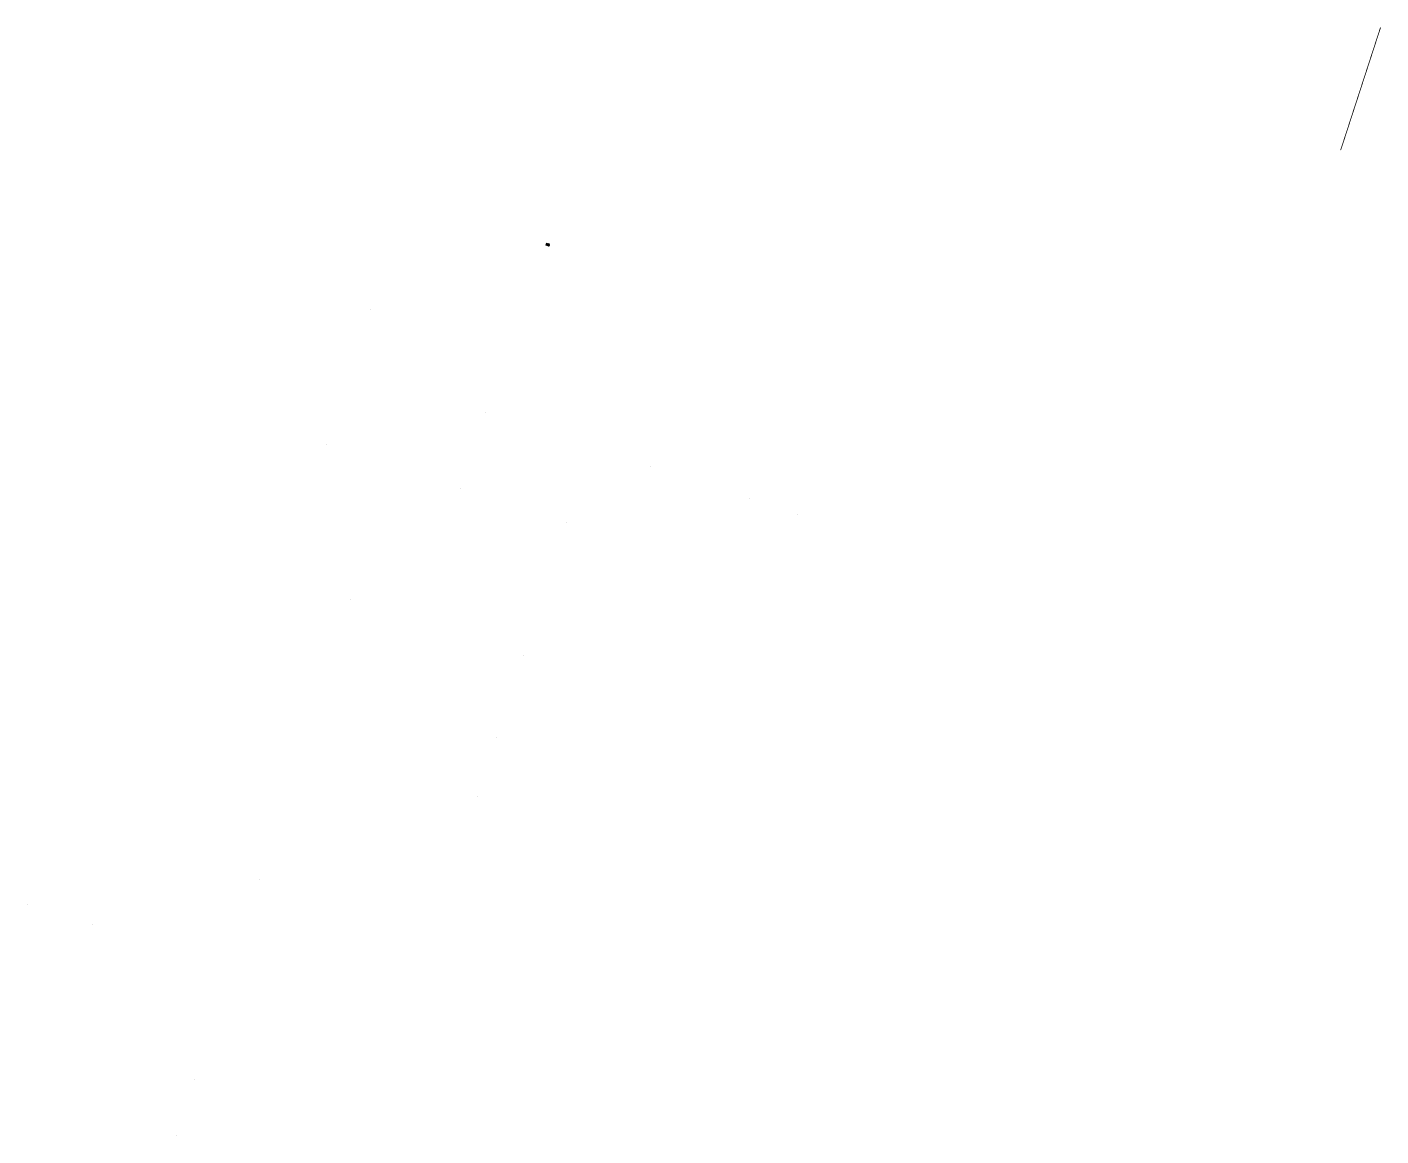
# Model space of a CAD drawing. Header units: metres. Extents: x 585964 to 587032, y 1566010 to 1566885.
import ezdxf

# ---------------------------------------------------------------- set-up
doc = ezdxf.new("R2010")
doc.units = ezdxf.units.M
doc.linetypes.add('CENTER', pattern=[2, 1.25, -0.25, 0.25, -0.25])
doc.linetypes.add('HIDDEN2', pattern=[0.1875, 0.125, -0.0625])
doc.layers.add('center', color=216, linetype='CENTER')
doc.layers.add('OngCong', color=150, linetype='Continuous')
for name, color, linetype, lineweight in [('Cong TN D600', 3, 'Continuous', 30), ('NU-BAO', 4, 'Continuous', 25), ('NU-Hidden', 2, 'HIDDEN2', 18)]:
    doc.layers.add(name, color=color, linetype=linetype, lineweight=lineweight)
doc.styles.get("Standard").update_dxf_attribs({"font": 'simplex.shx'})
doc.linetypes.add('D600_LINE', pattern='A,2,-2,["D600",Standard,S=1,R=0,X=-1.7,Y=-0.5],-2', length=6)

# ---------------------------------------------------------------- blocks, each defined once
blk = doc.blocks.new('Gahe15m')
at = {"layer": 'NU-BAO', "ltscale": 600}
blk.add_line((-0.2, -1), (-0.2, -1), dxfattribs=at)
at = {"layer": 'NU-BAO'}
blk.add_lwpolyline([(0.8, -0.3), (-0.3, -0.8), (-0.8, 0.3), (0.3, 0.8)], close=True, dxfattribs=at)
at = {"layer": 'NU-BAO', "ltscale": 600}
for points in [[(0.8, -1.6), (0.1, -1.9), (-0.3, -1), (0.5, -0.5)], [(0.4, -0.7), (-0.2, -1), (0.2, -1.8), (0.8, -1.5)], [(0.8, -1.5), (1.3, -1.2), (0.9, -0.4), (0.9, -0.4), (0.4, -0.7)], [(0.8, -1.6), (1.4, -1.2), (1, -0.3), (0.5, -0.5)]]:
    blk.add_lwpolyline(points, dxfattribs=at)
for points in [[(0.3, -1.5), (1, -1.1, 0.414214), (1.1, -1.1), (0.9, -0.7, 0.414214), (0.8, -0.7), (0.1, -1.1, 0.414214), (0.1, -1.1), (0.3, -1.5, 0.414214)], [(0.3, -1.5), (1, -1.1, 0.414214), (1, -1.1), (0.9, -0.7, 0.414214), (0.8, -0.7), (0.1, -1.1, 0.414214), (0.1, -1.1), (0.3, -1.5, 0.414214)]]:
    blk.add_lwpolyline(points, format="xyb", close=True, dxfattribs=at)
at = {"layer": 'NU-Hidden', "ltscale": 20}
blk.add_line((0.4, 0.2), (-0.4, -0.2), dxfattribs=at)
at = {"layer": 'NU-Hidden', "ltscale": 14.285714}
for p, q in [((0, -0.5), (0.3, -1)), ((0, -0.6), (0.2, -1)), ((0.4, -0.4), (0.7, -0.8)), ((0.5, -0.3), (0.7, -0.8)), ((0.9, -0.4), (0.9, -0.4))]:
    blk.add_line(p, q, dxfattribs=at)
at = {"layer": 'NU-Hidden', "ltscale": 20}
for points in [[(1.1, -0.4), (-0.4, -1.1), (-1.1, 0.4), (0.4, 1.1)], [(1, -0.3), (-0.3, -1), (-1, 0.3), (0.3, 1)], [(0.7, -0.2), (-0.2, -0.7), (-0.7, 0.2), (0.2, 0.7)]]:
    blk.add_lwpolyline(points, close=True, dxfattribs=at)
at = {"layer": 'NU-Hidden', "ltscale": 14.285714}
blk.add_lwpolyline([(0.3, -1.5), (1, -1.1), (0.8, -0.7), (0.1, -1.1)], close=True, dxfattribs=at)
at = {"layer": 'OngCong'}
for points in [[(0.2, -1.1), (0.2, -1.1, -0.414214), (0.2, -1.1), (0.2, -1.2, -0.414214), (0.2, -1.2), (0.2, -1.2, -0.414214), (0.2, -1.2), (0.2, -1.1, -0.414214)], [(0.2, -1.1), (0.2, -1.1, -0.414214), (0.2, -1.1), (0.3, -1.2, -0.414214), (0.3, -1.2), (0.3, -1.2, -0.414214), (0.3, -1.2), (0.2, -1.1, -0.414214)], [(0.3, -1.4), (0.3, -1.4, 0.414214), (0.3, -1.4), (0.3, -1.3, 0.414214), (0.3, -1.3), (0.3, -1.3, 0.414214), (0.2, -1.3), (0.3, -1.4, 0.414214)], [(0.3, -1), (0.3, -1, -0.414214), (0.3, -1), (0.4, -1.1, -0.414214), (0.4, -1.2), (0.4, -1.2, -0.414214), (0.4, -1.2), (0.3, -1.1, -0.414214)], [(0.3, -1.1), (0.3, -1.1, -0.414214), (0.3, -1.1), (0.3, -1.2, -0.414214), (0.3, -1.2), (0.3, -1.2, -0.414214), (0.3, -1.2), (0.3, -1.1, -0.414214)], [(0.4, -1.4), (0.4, -1.4, 0.414214), (0.4, -1.3), (0.4, -1.2, 0.414214), (0.4, -1.2), (0.4, -1.2, 0.414214), (0.3, -1.3), (0.4, -1.4, 0.414214)], [(0.4, -1.4), (0.4, -1.4, 0.414214), (0.4, -1.4), (0.3, -1.3, 0.414214), (0.3, -1.3), (0.3, -1.3, 0.414214), (0.3, -1.3), (0.3, -1.4, 0.414214)], [(0.4, -1), (0.4, -1, -0.414214), (0.4, -1), (0.4, -1.1, -0.414214), (0.4, -1.1), (0.4, -1.1, -0.414214), (0.4, -1.1), (0.4, -1, -0.414214)], [(0.4, -1), (0.4, -1, -0.414214), (0.4, -1), (0.5, -1.1, -0.414214), (0.5, -1.1), (0.5, -1.1, -0.414214), (0.5, -1.1), (0.4, -1, -0.414214)], [(0.5, -1.3), (0.5, -1.3, 0.414214), (0.5, -1.3), (0.5, -1.2, 0.414214), (0.5, -1.2), (0.4, -1.2, 0.414214), (0.4, -1.2), (0.5, -1.3, 0.414214)], [(0.5, -1.3), (0.5, -1.3, 0.414214), (0.5, -1.3), (0.4, -1.2, 0.414214), (0.4, -1.2), (0.4, -1.2, 0.414214), (0.4, -1.2), (0.4, -1.3, 0.414214)], [(0.5, -0.9), (0.5, -0.9, 0.414214), (0.5, -1), (0.6, -1.1, 0.414214), (0.6, -1.1), (0.6, -1.1, 0.414214), (0.6, -1), (0.5, -0.9, 0.414214)], [(0.5, -1), (0.5, -1, -0.414214), (0.5, -1), (0.5, -1.1, -0.414214), (0.5, -1.1), (0.5, -1.1, -0.414214), (0.5, -1.1), (0.5, -1, -0.414214)], [(0.6, -1.3), (0.6, -1.3, 0.414214), (0.6, -1.2), (0.6, -1.1, 0.414214), (0.6, -1.1), (0.5, -1.1, 0.414214), (0.5, -1.2), (0.6, -1.3, 0.414214)], [(0.6, -1.3), (0.6, -1.3, 0.414214), (0.6, -1.3), (0.5, -1.2, 0.414214), (0.5, -1.2), (0.5, -1.2, 0.414214), (0.5, -1.2), (0.5, -1.3, 0.414214)], [(0.6, -0.9), (0.6, -0.9, 0.414214), (0.6, -0.9), (0.7, -1, 0.414214), (0.7, -1), (0.7, -1, 0.414214), (0.7, -1), (0.6, -0.9, 0.414214)], [(0.7, -0.9), (0.7, -0.9, 0.414214), (0.7, -0.9), (0.7, -1, 0.414214), (0.7, -1), (0.7, -1, 0.414214), (0.7, -1), (0.7, -0.9, 0.414214)], [(0.6, -0.9), (0.6, -0.9, 0.414214), (0.6, -0.9), (0.6, -1, 0.414214), (0.6, -1), (0.6, -1, 0.414214), (0.6, -1), (0.6, -0.9, 0.414214)], [(0.7, -1.2), (0.7, -1.2, -0.414214), (0.7, -1.2), (0.6, -1.1, -0.414214), (0.6, -1.1), (0.7, -1.1, -0.414214), (0.7, -1.1), (0.7, -1.2, -0.414214)], [(0.7, -1.2), (0.7, -1.2, -0.414214), (0.6, -1.2), (0.6, -1.1, -0.414214), (0.6, -1.1), (0.6, -1.1, -0.414214), (0.6, -1.1), (0.7, -1.2, -0.414214)], [(0.7, -0.8), (0.7, -0.8, 0.414214), (0.7, -0.9), (0.7, -1, 0.414214), (0.8, -1), (0.8, -1, 0.414214), (0.8, -0.9), (0.7, -0.8, 0.414214)], [(0.8, -0.8), (0.8, -0.8, 0.414214), (0.7, -0.8), (0.8, -0.9, 0.414214), (0.8, -0.9), (0.8, -0.9, 0.414214), (0.8, -0.9), (0.8, -0.8, 0.414214)], [(0.8, -1.2), (0.8, -1.2, -0.414214), (0.8, -1.2), (0.7, -1.1, -0.414214), (0.7, -1), (0.7, -1, -0.414214), (0.8, -1), (0.8, -1.1, -0.414214)], [(0.8, -1.2), (0.8, -1.2, -0.414214), (0.7, -1.2), (0.7, -1.1, -0.414214), (0.7, -1.1), (0.7, -1.1, -0.414214), (0.7, -1.1), (0.8, -1.2, -0.414214)], [(0.8, -0.8), (0.8, -0.8, 0.414214), (0.8, -0.8), (0.8, -0.9, 0.414214), (0.9, -0.9), (0.9, -0.9, 0.414214), (0.9, -0.9), (0.8, -0.8, 0.414214)], [(0.9, -1.1), (0.9, -1.1, -0.414214), (0.9, -1.1), (0.8, -1, -0.414214), (0.8, -1), (0.8, -1, -0.414214), (0.9, -1), (0.9, -1.1, -0.414214)], [(0.9, -1.1), (0.9, -1.1, -0.414214), (0.8, -1.1), (0.8, -1, -0.414214), (0.8, -1), (0.8, -1, -0.414214), (0.8, -1), (0.9, -1.1, -0.414214)], [(1, -1.1), (0.9, -1.1, -0.414214), (0.9, -1.1), (0.9, -1, -0.414214), (0.9, -1), (0.9, -1, -0.414214), (0.9, -1), (1, -1.1, -0.414214)]]:
    blk.add_lwpolyline(points, format="xyb", close=True, dxfattribs=at)
blk = doc.blocks.new('NUOC MUA')
at = {"rotation": 44.83353809319058}
blk.add_blockref('Gahe15m', (0, 0), dxfattribs=at)

msp = doc.modelspace()

# ---------------------------------------------------------------- linework, layer by layer
at = {"layer": 'center', "linetype": 'CENTER', "ltscale": 10}
for p, q in [((586235.2, 1566662.6), (586235.2, 1566662.6)), ((586325.9, 1566581), (586325.9, 1566581)), ((586200.4, 1566555.6), (586200.4, 1566555.6)), ((586456.3, 1566538.7), (586456.3, 1566538.7)), ((586306.4, 1566521.1), (586306.4, 1566521.1)), ((586534, 1566513.4), (586534, 1566513.4)), ((586389.7, 1566494), (586389.7, 1566494)), ((586572.3, 1566500.9), (586572.3, 1566500.9)), ((586219.4, 1566433.7), (586219.4, 1566433.7)), ((586355.7, 1566389.4), (586355.7, 1566389.4)), ((586334.7, 1566324.8), (586334.7, 1566324.8)), ((585964.1, 1566192.4), (585964.1, 1566192.4)), ((586096.1, 1566054.2), (586096.1, 1566054.2))]:
    msp.add_line(p, q, dxfattribs=at)
for points in [[(586235.2, 1566662.6), (586235.2, 1566662.6)], [(586456.3, 1566538.7), (586456.3, 1566538.7)], [(586306.4, 1566521.1), (586306.4, 1566521.1)], [(586534, 1566513.4), (586534, 1566513.4)], [(586572.3, 1566500.9), (586572.3, 1566500.9)], [(586334.7, 1566324.8), (586334.7, 1566324.8)], [(586319.4, 1566277.7), (586319.4, 1566277.7)], [(586319.4, 1566277.7), (586319.4, 1566277.7)], [(586147.4, 1566212.2), (586147.4, 1566212.2)], [(586015.5, 1566176.6), (586015.5, 1566176.6)], [(586081.7, 1566010), (586081.7, 1566010)]]:
    msp.add_lwpolyline(points, dxfattribs=at)
at = {"layer": 'Cong TN D600', "linetype": 'D600_LINE', "lineweight": -3, "ltscale": 0.6, "const_width": 0.6}
msp.add_lwpolyline([(587032.2, 1566885), (587000.7, 1566788.1)], dxfattribs=at)

# ---------------------------------------------------------------- block references
msp.add_blockref('NUOC MUA', (586374.5, 1566713.7))

doc.saveas('drawing.dxf')
